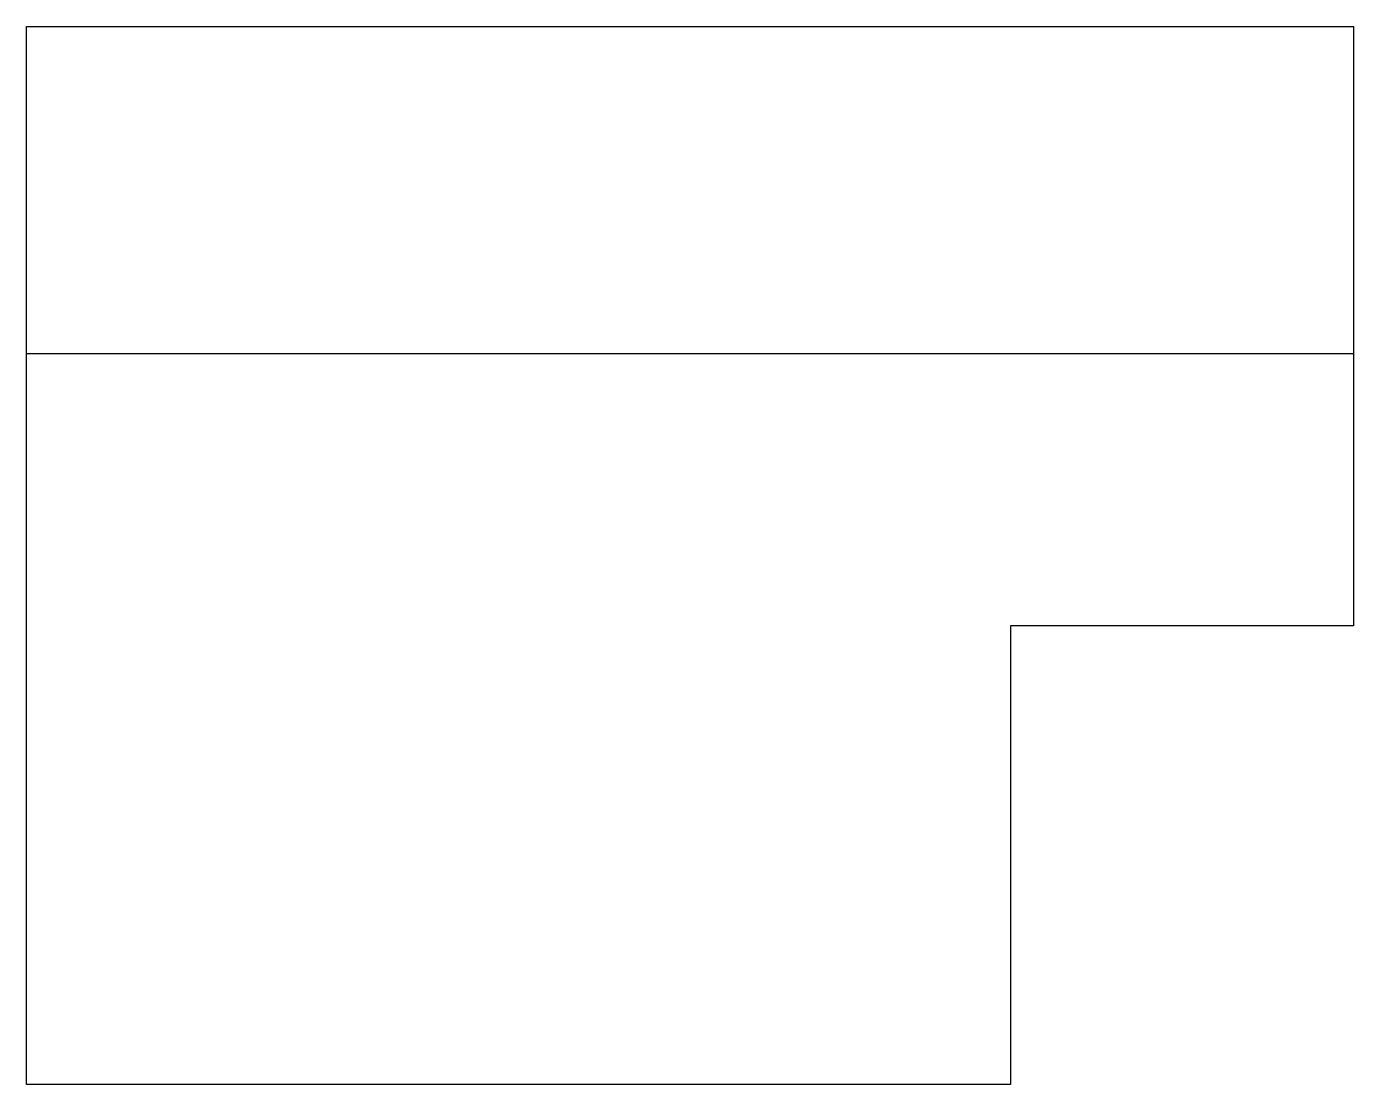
# Model space of a CAD drawing. Header units: metres. Extents: x -3.72 to -0.07, y 2.74 to 5.65.
import ezdxf

# ---------------------------------------------------------------- set-up
doc = ezdxf.new("R2010")
doc.units = ezdxf.units.M
doc.layers.get('0').update_dxf_attribs({"linetype": 'CONTINUOUS'})

msp = doc.modelspace()

# ---------------------------------------------------------------- linework, layer by layer
for points in [[(-0.065, 4.002), (-1.009, 4.002), (-1.009, 2.741), (-3.716, 2.741), (-3.716, 5.65), (-0.065, 5.65)], [(-3.716, 5.65), (-0.065, 5.65), (-0.065, 4.75), (-3.716, 4.75)]]:
    msp.add_lwpolyline(points, close=True)

doc.saveas('drawing.dxf')
